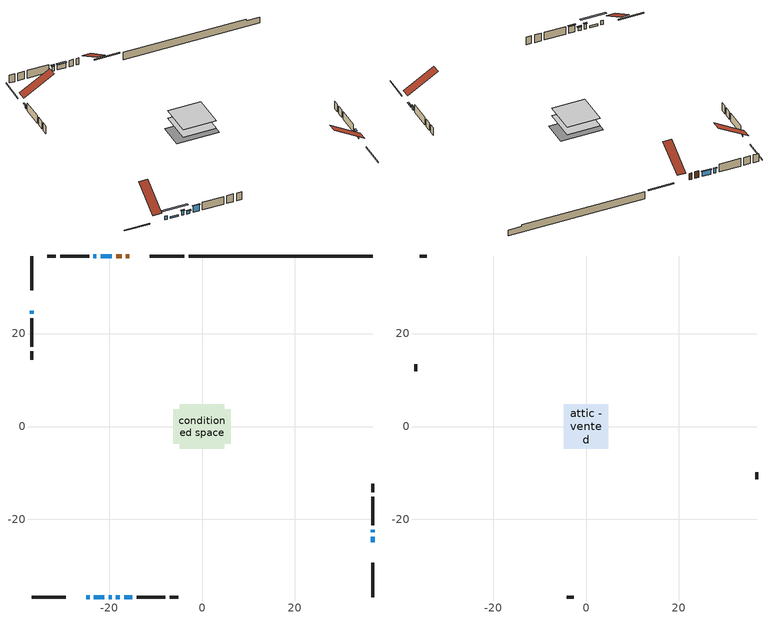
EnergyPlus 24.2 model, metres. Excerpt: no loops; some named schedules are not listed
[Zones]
conditioned space
 floor adiabatic (AdiabaticFloorConstruction): -4.75,-4.75 -4.75,4.75 4.75,4.75 4.75,-4.75 z0.79
 floor foundation (Slab1 construction): -6.19,-3.7 -6.19,3.7 6.19,3.7 6.19,-3.7 z-1.54
 wall outside (RimJoist1 construction): -3.81,36.68 -11.23,36.68 / -36.68,-36.68 -29.26,-36.68 / -36.68,36.68 -36.68,29.26 / 36.68,-36.68 36.68,-29.26 z0.79:1.09
 wall outside (AdiabaticWallConstruction 1): -15.64,36.68 -16.38,36.68 / -17.31,36.68 -18.45,36.68 z0.79:2.82
 wall outside (AdiabaticWallConstruction): -24.85,-36.68 -24.18,-36.68 z0.79:2.01; 36.68,-24.85 36.68,-23.72 / -23.25,-36.68 -21,-36.68 z0.79:1.37; 36.68,-22.79 36.68,-22.21 / -36.68,24.85 -36.68,24.27 z0.79:1.92; -19.38,36.68 -21.82,36.68 z0.79:2.31; -22.75,36.68 -23.36,36.68 / -20.07,-36.68 -19.46,-36.68 z0.79:2.32; -18.53,-36.68 -17.68,-36.68 z0.79:1.77; -16.75,-36.68 -15.01,-36.68 z0.79:2.85
 wall outside (Wall1 construction): -24.29,36.68 -30.48,36.68 / -14.08,-36.68 -7.88,-36.68 / -36.68,23.34 -36.68,17.14 / 36.68,-21.28 36.68,-15.09 z0.79:3.23
 wall outside (Wall2 construction): -31.41,36.68 -33.29,36.68 / -6.95,-36.68 -5.08,-36.68 / -36.68,16.21 -36.68,14.34 / 36.68,-14.16 36.68,-12.28 z0.79:3.23
 wall foundation (FoundationWall1 construction): -2.88,36.68,-1.54 -2.88,36.68,0.79 32.72,36.68,0.79 32.72,36.68,0.29 36.68,36.68,0.29 36.68,36.68,-1.54
 window (WindowConstruction 7): -24.85,-36.68 -24.18,-36.68 z0.79:2.01
 window (WindowConstruction 8): 36.68,-24.85 36.68,-23.72 z0.79:1.37
 window (WindowConstruction 9): -23.25,-36.68 -21,-36.68 z0.79:1.37
 window (WindowConstruction): 36.68,-22.79 36.68,-22.21 z0.79:1.92
 window (WindowConstruction 1): -19.38,36.68 -21.82,36.68 z0.79:2.31
 window (WindowConstruction 2): -22.75,36.68 -23.36,36.68 z0.79:2.31
 window (WindowConstruction 3): -36.68,24.85 -36.68,24.27 z0.79:1.92
 window (WindowConstruction 4): -20.07,-36.68 -19.46,-36.68 z0.79:2.31
 window (WindowConstruction 5): -18.53,-36.68 -17.68,-36.68 z0.79:1.77
 window (WindowConstruction 6): -16.75,-36.68 -15.01,-36.68 z0.79:2.85
 door (Door): -15.64,36.68 -16.38,36.68 z0.79:2.82
 door (Door 1): -17.31,36.68 -18.45,36.68 z0.79:2.82
 ceiling adiabatic (AdiabaticFloorConstruction): 4.75,-4.75 4.75,4.75 -4.75,4.75 -4.75,-4.75 z0.79
attic - vented
 floor to conditioned space (Floor1 construction Reversed): -4.75,-4.75 -4.75,4.75 4.75,4.75 4.75,-4.75 z3.23
 wall outside (Wall3 construction): -34.22,36.68 -35.75,36.68 / -4.15,-36.68 -2.62,-36.68 / -36.68,13.41 -36.68,11.88 / 36.68,-11.35 36.68,-9.82 z0.79:3.23
 roof outside (Roof1 construction): -14.71,36.68,3.23 -14.71,27.85,8.38 -12.16,27.85,8.38 -12.16,36.68,3.23; -25.78,-36.68,3.23 -25.78,-27.85,8.38 -28.33,-27.85,8.38 -28.33,-36.68,3.23; -36.68,25.78,3.23 -27.85,25.78,8.38 -27.85,28.33,8.38 -36.68,28.33,3.23; 36.68,-25.78,3.23 27.85,-25.78,8.38 27.85,-28.33,8.38 36.68,-28.33,3.23
shading: 36.68,-23.52 36.68,-25.05 37.09,-25.05 37.09,-23.52 z1.57; -18.38,-36.68 -25.87,-36.68 -25.87,-37.09 -18.38,-37.09 z3.99; 36.68,-22.01 36.68,-22.99 37.09,-22.99 37.09,-22.01 z2.12; -22.02,36.68 -19.18,36.68 -19.18,37.09 -22.02,37.09 z2.52; -23.56,36.68 -22.55,36.68 -22.55,37.09 -23.56,37.09 z2.52; -36.68,24.07 -36.68,25.05 -37.09,25.05 -37.09,24.07 z2.12; -19.26,-36.68 -20.27,-36.68 -20.27,-37.09 -19.26,-37.09 z2.52; -17.48,-36.68 -18.73,-36.68 -18.73,-37.09 -17.48,-37.09 z1.97; -14.81,-36.68 -16.95,-36.68 -16.95,-37.09 -14.81,-37.09 z3.05
[Building]
Building 1: Terrain=Suburbs
[Site:Location]
Mont Joli AP_QC: Latitude {deg}=48.61; Longitude {deg}=-68.21; Time Zone {hr}=-5; Elevation {m}=52; Keep Site Location Information=Yes
[Site:GroundTemperature:Shallow]
-0.843868, -3.04892, -3.2255, -2.1791, 2.02165, 6.20283, 9.82768, 12.1239, 12.319, 10.4514, 6.91898, 2.86606
[Site:WaterMainsTemperature]
Calculation Method=Schedule; Temperature Schedule=mains temperature schedule
[Material] Roughness=Rough; Thermal Absorptance=0.9
Name | Thickness {m} | Conductivity {W/m-K} | Density {kg/m3} | Specific Heat {J/kg-K} | Solar Absorptance | Visible Absorptance
asphalt or fiberglass shingles | 0.00635 | 0.162714 | 1121.4 | 1465.45 | 0.4 | 0.4
ceiling loosefill ins | 0.254 | 0.0480833 | 16.02 | 1046.75 | 0.7 | 0.7
ceiling stud and cavity | 0.1397 | 0.0866127 | 65.682 | 1177.47 | 0.7 | 0.7
concrete 4.0 in. | 0.1016 | 1.803125 | 2242.8 | 837.4 | 0.7 | 0.7
concrete 8.0 in. | 0.2032 | 1.803125 | 2242.8 | 837.4 | 0.7 | 0.7
door material | 0.04445 | 0.0451087 | 512.64 | 1214.23 | 0.7 | 0.7
exterior vertical ins | 0.0477883 | 0.029427 | 32.04 | 1214.23 | 0.7 | 0.7
floor covering | 0.0127 | 0.0433444 | 54.468 | 1339.84 | 0.6 | 0.6
floor rigid ins; wall rigid ins 1 | 0.512978 | 0.029427 | 32.04 | 1214.23 | 0.7 | 0.7
floor stud and cavity | 0.1397 | 1.75129 | 37.0049 | 1207.88 | 0.7 | 0.7
furniture material conditioned space 1 | 0.1524 | 0.115458 | 640.8 | 1214.23 | 0.6 | 0.6
gypsum board | 0.0127 | 0.160291 | 801 | 837.4 | 0.6 | 0.6
gypsum board 1 | 0.0127 | 0.160291 | 801 | 837.4 | 0.7 | 0.7
osb sheathing 0.5 in. | 0.0127 | 0.115458 | 512.64 | 1214.23 | 0.7 | 0.7
osb sheathing 0.75 in. | 0.01905 | 0.115458 | 512.64 | 1214.23 | 0.7 | 0.7
osb sheathing 2.0 in. | 0.0508 | 0.115458 | 512.64 | 1214.23 | 0.7 | 0.7
rim joist rigid ins; wall rigid ins | 0.051816 | 0.029427 | 32.04 | 1214.23 | 0.7 | 0.7
rim joist stud and cavity | 0.0508 | 0.0368652 | 125.044 | 1163.47 | 0.6 | 0.6
slab rigid ins | 0.0387967 | 0.029427 | 32.04 | 1214.23 | 0.7 | 0.7
wall stud and cavity | 0.1397 | 0.147197 | 139.0536 | 1170.24 | 0.7 | 0.7
wall stud and cavity 1 | 0.1397 | 0.171359 | 139.0536 | 1170.24 | 0.7 | 0.7
wall stud and cavity 2 | 0.0889 | 6.9971 | 50.32683 | 1063.81 | 0.6 | 0.6
wall stud and cavity 3 | 0.0889 | 0.380278 | 52.3479 | 1209.89 | 0.7 | 0.7
wall stud and cavity 4 | 0.0889 | 0.391764 | 83.0341 | 1211.67 | 0.7 | 0.7
wood siding | 0.0254 | 0.102417 | 544.68 | 1172.36 | 0.4 | 0.4
wood siding 1 | 0.00254 | 0.102417 | 544.68 | 1172.36 | 0.4 | 0.4
wood siding 2; wood siding 3; wood siding 4 | 0.0254 | 0.102417 | 544.68 | 1172.36 | 0.7 | 0.7
[WindowMaterial:SimpleGlazingSystem]
Name | U-Factor {W/m2-K} | Solar Heat Gain Coefficient
WindowMaterial | 1.90724 | 0.34
WindowMaterial 1 | 1.71248 | 0.41
WindowMaterial 2 | 1.86011 | 0.36
WindowMaterial 3 | 1.83456 | 0.37
WindowMaterial 4 | 2.99003 | 0.46
WindowMaterial 5 | 6.71083 | 0.75
WindowMaterial 6 | 3.308 | 0.61
[Construction]
AdiabaticFloorConstruction: floor stud and cavity, floor rigid ins, osb sheathing 0.75 in., floor covering
AdiabaticWallConstruction: wood siding 3, wall rigid ins 1, wall stud and cavity 3, gypsum board
AdiabaticWallConstruction 1: wood siding 4, wall rigid ins 1, wall stud and cavity 3, gypsum board
Door; Door 1: door material
Floor1 construction Reversed: gypsum board, ceiling stud and cavity, ceiling loosefill ins
FoundationWall1 construction: concrete 8.0 in., gypsum board 1
furniture construction conditioned space 1: furniture material conditioned space 1
PartitionWallConstruction: gypsum board, wall stud and cavity 4, gypsum board
RimJoist1 construction: wood siding 2, rim joist rigid ins, osb sheathing 2.0 in., rim joist stud and cavity
Roof1 construction: asphalt or fiberglass shingles
Slab1 construction: slab rigid ins, concrete 4.0 in.
Wall1 construction: wood siding, wall rigid ins, osb sheathing 0.5 in., wall stud and cavity, gypsum board
Wall2 construction: wood siding, wall rigid ins, osb sheathing 0.5 in., wall stud and cavity 1, gypsum board
Wall3 construction: wood siding 1, wall stud and cavity 2
WindowConstruction; WindowConstruction 3; WindowConstruction 8: WindowMaterial
WindowConstruction 1: WindowMaterial 1
WindowConstruction 2; WindowConstruction 4: WindowMaterial 2
WindowConstruction 5: WindowMaterial 3
WindowConstruction 6: WindowMaterial 4
WindowConstruction 7: WindowMaterial 5
WindowConstruction 9: WindowMaterial 6
[Zone] Multiplier=1; Part of Total Floor Area=Yes
Name | Volume {m3}
attic - vented | 72.0011
conditioned space | 455.6
[Space]
Name | Zone | Volume {m3}
attic - vented 1 | attic - vented | 72.0011
conditioned space 1 | conditioned space | 455.6
[ZoneInfiltration:EffectiveLeakageArea]
infil attic - vented 1: Zone or Space=attic - vented 1; Schedule=Always On Discrete; Effective Air Leakage Area {cm2}=3139.13; Stack Coefficient=0.000527712; Wind Coefficient=1.5521e-05
[ZoneMixing]
whole house fan mix: Zone or Space=attic - vented; Schedule=Always On Continuous; Design Flow Rate Calculation Method=Flow/Zone; Design Flow Rate {m3/s}=0; Source Zone or Space=conditioned space
[SurfaceProperty:ExposedFoundationPerimeter]
Slab1: Exposed Perimeter Calculation Method=TotalExposedPerimeter; Total Exposed Perimeter {m}=39.564
[InternalMass] Zone or ZoneList=conditioned space; Space or SpaceList=conditioned space 1
Name | Construction | Surface Area {m2}
furniture mass conditioned space 1 | furniture construction conditioned space 1 | 72.7238
partition wall mass | PartitionWallConstruction | 181.81
[Lights]
interior lighting: Zone or ZoneList or Space or SpaceList=conditioned space 1; Schedule=interior lighting schedule; Design Level Calculation Method=LightingLevel; Lighting Level {W}=343.2; Return Air Fraction=0; Fraction Radiant=0.6; Fraction Visible=0.2; Fraction Replaceable=1
[People]
occupants: Zone or ZoneList or Space or SpaceList=conditioned space 1; Number of People Schedule=occupants schedule; Number of People Calculation Method=People; Number of People=3; Fraction Radiant=0.314171; Sensible Heat Fraction=0.56303; Activity Level Schedule=occupants activity schedule; Carbon Dioxide Generation Rate {m3/s-W}=0; Enable ASHRAE 55 Comfort Warnings=No; Mean Radiant Temperature Calculation Type=EnclosureAveraged
[ElectricEquipment] Zone or ZoneList or Space or SpaceList=conditioned space 1; Design Level Calculation Method=EquipmentLevel
Name | Schedule | Design Level {W} | Fraction Latent | Fraction Radiant | Fraction Lost
clothes dryer | clothes dryer schedule | 140.772 | 0.015 | 0.081 | 0.85
clothes washer | clothes washer schedule | 32.1985 | 0.03 | 0.162 | 0.7
cooking range | cooking range schedule | 215.147 | 0.08 | 0.432 | 0.2
dishwasher | dishwasher schedule | 66.8632 | 0.3 | 0.18 | 0.4
fridge | fridge schedule | 72.9452 | 0 | 0.6 | 0
mech vent house fan | mech vent house fan schedule | 19.9167 | 0 | 0 | 0.5
mech vent house fan cfis | mech vent house fan cfis schedule | 0 | 0 | 0 | 0
mech vent range fan 0 | mech vent range fan 0 schedule | 57 | 0 | 0 | 1
mech vent range fan 1 | mech vent range fan 1 schedule | 57 | 0 | 0 | 1
misc plug loads | misc plug loads schedule | 494.7 | 0.045 | 0.513 | 0.1
whole house fan | Always On Discrete | 0 | 0 | 0 | 1
[OtherEquipment] Zone or ZoneList or Space or SpaceList=conditioned space 1; Design Level Calculation Method=EquipmentLevel
Name | Fuel Type | Schedule | Design Level {W} | Fraction Latent | Fraction Radiant | Fraction Lost
clothes dryer 1 | Electricity | clothes dryer schedule | 0 | 0.015 | 0.081 | 0.85
cooking range 1 | Electricity | cooking range schedule | 0 | 0.08 | 0.432 | 0.2
general water use latent | None | general water use schedule | 62.594 | 1 | 0 | 0
general water use sensible | None | general water use schedule | -61.6891 | 0 | 0.6 | 0
mech vent house fan latent load | None | Always On Discrete | 0 | 1 | 0 | 0
mech vent house fan sensible load | None | Always On Discrete | 0 | 0 | 0 | 0
water heater energy adjustment1 | Electricity | Always On Discrete | 0.01 | 0 | 0 | 1
[ZoneInfiltration:DesignFlowRate] Zone or ZoneList or Space or SpaceList=conditioned space 1; Schedule=Always On Discrete; Design Flow Rate Calculation Method=Flow/Zone; Design Flow Rate {m3/s}=0
infil flow; natural vent flow; whole house fan flow
[ZoneControl:Thermostat]
conditioned space Thermostat: Zone or ZoneList=conditioned space; Control Type Schedule=conditioned space Thermostat Schedule; Control 1=conditioned space temperature setpoint; Temperature Difference Between Cutout And Setpoint {deltaC}=0
[ZoneHVAC:Baseboard:Convective:Electric]
electric baseboard: Availability Schedule=Always On Discrete; Heating Design Capacity {W}=6408; Efficiency=1
[Zone equipment]
conditioned space: electric baseboard
[Foundation:Kiva]
Foundation Kiva 1: Initial Indoor Air Temperature {C}=18; Wall Height Above Grade {m}=0.790011; Wall Depth Below Slab {m}=0.2032; Custom Block Material Name 1=exterior vertical ins; Custom Block Depth 1 {m}=2.33001; Custom Block X Position 1 {m}=0.2159; Custom Block Z Position 1 {m}=0
[Foundation:Kiva:Settings]
Soil Conductivity {W/m-K}=0.849921; Soil Density {kg/m3}=1842.3; Soil Specific Heat {J/kg-K}=418.7; Ground Solar Absorptivity=0.9; Ground Thermal Absorptivity=0.9; Ground Surface Roughness {m}=0.03; Far-Field Width {m}=40; Deep-Ground Boundary Condition=ZeroFlux; Deep-Ground Depth {m}=40; Minimum Cell Dimension {m}=0.2; Maximum Cell Growth Coefficient=3; Simulation Timestep=Timestep
[Exterior:Lights]
exterior lighting: Schedule=exterior lighting schedule; Design Level {W}=75.6
[EnergyManagementSystem:GlobalVariable]
infil_program_Qfan
infil_program_Qinf
natural_vent_program_Qnv
natural_vent_program_Qwhf
[EnergyManagementSystem:Sensor]
Name | Output:Variable or Output:Meter Index Key | Output:Variable or Output:Meter
airflow_gain | infil flow | Infiltration Sensible Heat Gain Energy
airflow_gain_1 | natural vent flow | Infiltration Sensible Heat Gain Energy
airflow_gain_2 | whole house fan flow | Infiltration Sensible Heat Gain Energy
airflow_loss | infil flow | Infiltration Sensible Heat Loss Energy
airflow_loss_1 | natural vent flow | Infiltration Sensible Heat Loss Energy
airflow_loss_2 | whole house fan flow | Infiltration Sensible Heat Loss Energy
clg_load_cond |  | Cooling:EnergyTransfer:Zone:CONDITIONED SPACE
clg_sp_s; clg_sp_s_1 | cooling setpoint | Schedule Value
clothes_dryer_exhaust_0_sch_s | clothes dryer exhaust 0 schedule | Schedule Value
conditioned_space_clg_unmet_s | conditioned space | Zone Cooling Setpoint Not Met Time
conditioned_space_htg_unmet_s | conditioned space | Zone Heating Setpoint Not Met Time
cool_season | cooling season schedule | Schedule Value
fridge_tin_s | conditioned space | Zone Mean Air Temperature
htg_load_cond |  | Heating:EnergyTransfer:Zone:CONDITIONED SPACE
htg_sp_s; htg_sp_s_1 | heating setpoint | Schedule Value
ig_ee_conv | clothes dryer | Electric Equipment Convective Heating Energy
ig_ee_conv_2 | cooking range | Electric Equipment Convective Heating Energy
ig_ee_conv_4 | fridge | Electric Equipment Convective Heating Energy
ig_ee_conv_5 | misc plug loads | Electric Equipment Convective Heating Energy
ig_ee_conv_6 | whole house fan | Electric Equipment Convective Heating Energy
ig_ee_rad | clothes dryer | Electric Equipment Radiant Heating Energy
ig_ee_rad_2 | cooking range | Electric Equipment Radiant Heating Energy
ig_ee_rad_4 | fridge | Electric Equipment Radiant Heating Energy
ig_ee_rad_5 | misc plug loads | Electric Equipment Radiant Heating Energy
ig_ee_rad_6 | whole house fan | Electric Equipment Radiant Heating Energy
ig_lgt_conv | interior lighting | Lights Convective Heating Energy
ig_lgt_rad | interior lighting | Lights Radiant Heating Energy
ig_lgt_vis | interior lighting | Lights Visible Radiation Heating Energy
ig_oe_conv | clothes dryer 1 | Other Equipment Convective Heating Energy
ig_oe_conv_1 | cooking range 1 | Other Equipment Convective Heating Energy
ig_oe_conv_2 | general water use latent | Other Equipment Convective Heating Energy
ig_oe_conv_3 | general water use sensible | Other Equipment Convective Heating Energy
ig_oe_conv_4 | water heater energy adjustment1 | Other Equipment Convective Heating Energy
ig_oe_rad | clothes dryer 1 | Other Equipment Radiant Heating Energy
ig_oe_rad_1 | cooking range 1 | Other Equipment Radiant Heating Energy
ig_oe_rad_2 | general water use latent | Other Equipment Radiant Heating Energy
ig_oe_rad_3 | general water use sensible | Other Equipment Radiant Heating Energy
ig_oe_rad_4 | water heater energy adjustment1 | Other Equipment Radiant Heating Energy
ig_ppl_conv | occupants | People Convective Heating Energy
ig_ppl_rad | occupants | People Radiant Heating Energy
im_conv | furniture mass conditioned space 1 | Surface Inside Face Convection Heat Gain Energy
im_conv_1 | partition wall mass | Surface Inside Face Convection Heat Gain Energy
im_ig | furniture mass conditioned space 1 | Surface Inside Face Internal Gains Radiation Heat Gain Energy
im_ig_1 | partition wall mass | Surface Inside Face Internal Gains Radiation Heat Gain Energy
im_lgt | furniture mass conditioned space 1 | Surface Inside Face Lights Radiation Heat Gain Energy
im_lgt_1 | partition wall mass | Surface Inside Face Lights Radiation Heat Gain Energy
im_sol | furniture mass conditioned space 1 | Surface Inside Face Solar Radiation Heat Gain Energy
im_sol_1 | partition wall mass | Surface Inside Face Solar Radiation Heat Gain Energy
im_surf | furniture mass conditioned space 1 | Surface Inside Face Net Surface Thermal Radiation Heat Gain Energy
im_surf_1 | partition wall mass | Surface Inside Face Net Surface Thermal Radiation Heat Gain Energy
mech_vent_range_fan_0_sch_s | mech vent range fan 0 schedule | Schedule Value
mech_vent_range_fan_1_sch_s | mech vent range fan 1 schedule | Schedule Value
mv_conv | mech vent house fan | Electric Equipment Convective Heating Energy
mv_conv_1 | mech vent house fan cfis | Electric Equipment Convective Heating Energy
mv_conv_2 | mech vent range fan 0 | Electric Equipment Convective Heating Energy
mv_conv_3 | mech vent range fan 1 | Electric Equipment Convective Heating Energy
mv_conv_4 | mech vent house fan latent load | Other Equipment Convective Heating Energy
mv_conv_5 | mech vent house fan sensible load | Other Equipment Convective Heating Energy
mv_rad | mech vent house fan | Electric Equipment Radiant Heating Energy
mv_rad_1 | mech vent house fan cfis | Electric Equipment Radiant Heating Energy
mv_rad_2 | mech vent range fan 0 | Electric Equipment Radiant Heating Energy
mv_rad_3 | mech vent range fan 1 | Electric Equipment Radiant Heating Energy
mv_rad_4 | mech vent house fan latent load | Other Equipment Radiant Heating Energy
mv_rad_5 | mech vent house fan sensible load | Other Equipment Radiant Heating Energy
natural_vent_s | natural vent schedule | Schedule Value
out_pb_s |  | Site Outdoor Air Barometric Pressure
out_wt_s |  | Site Outdoor Air Humidity Ratio
site_vw_s |  | Site Wind Speed
ss_back_out | Window1 | Surface Window Shortwave from Zone Back Out Window Heat Transfer Rate
ss_back_out_1 | Window10 | Surface Window Shortwave from Zone Back Out Window Heat Transfer Rate
ss_back_out_2 | Window11 | Surface Window Shortwave from Zone Back Out Window Heat Transfer Rate
ss_back_out_3 | Window2 | Surface Window Shortwave from Zone Back Out Window Heat Transfer Rate
ss_back_out_4 | Window3 | Surface Window Shortwave from Zone Back Out Window Heat Transfer Rate
ss_back_out_5 | Window5 | Surface Window Shortwave from Zone Back Out Window Heat Transfer Rate
ss_back_out_6 | Window6 | Surface Window Shortwave from Zone Back Out Window Heat Transfer Rate
ss_back_out_7 | Window7 | Surface Window Shortwave from Zone Back Out Window Heat Transfer Rate
ss_back_out_8 | Window8 | Surface Window Shortwave from Zone Back Out Window Heat Transfer Rate
ss_back_out_9 | Window9 | Surface Window Shortwave from Zone Back Out Window Heat Transfer Rate
ss_conv | Door1 | Surface Inside Face Convection Heat Gain Energy
ss_conv_1 | Door2 | Surface Inside Face Convection Heat Gain Energy
ss_conv_10 | Window8 | Surface Inside Face Convection Heat Gain Energy
ss_conv_11 | Window9 | Surface Inside Face Convection Heat Gain Energy
ss_conv_2 | Window1 | Surface Inside Face Convection Heat Gain Energy
ss_conv_3 | Window10 | Surface Inside Face Convection Heat Gain Energy
ss_conv_4 | Window11 | Surface Inside Face Convection Heat Gain Energy
ss_conv_5 | Window2 | Surface Inside Face Convection Heat Gain Energy
ss_conv_6 | Window3 | Surface Inside Face Convection Heat Gain Energy
ss_conv_7 | Window5 | Surface Inside Face Convection Heat Gain Energy
ss_conv_8 | Window6 | Surface Inside Face Convection Heat Gain Energy
ss_conv_9 | Window7 | Surface Inside Face Convection Heat Gain Energy
ss_ig | Door1 | Surface Inside Face Internal Gains Radiation Heat Gain Energy
ss_ig_1 | Door2 | Surface Inside Face Internal Gains Radiation Heat Gain Energy
ss_ig_10 | Window8 | Surface Inside Face Internal Gains Radiation Heat Gain Energy
ss_ig_11 | Window9 | Surface Inside Face Internal Gains Radiation Heat Gain Energy
ss_ig_2 | Window1 | Surface Inside Face Internal Gains Radiation Heat Gain Energy
ss_ig_3 | Window10 | Surface Inside Face Internal Gains Radiation Heat Gain Energy
ss_ig_4 | Window11 | Surface Inside Face Internal Gains Radiation Heat Gain Energy
ss_ig_5 | Window2 | Surface Inside Face Internal Gains Radiation Heat Gain Energy
ss_ig_6 | Window3 | Surface Inside Face Internal Gains Radiation Heat Gain Energy
ss_ig_7 | Window5 | Surface Inside Face Internal Gains Radiation Heat Gain Energy
ss_ig_8 | Window6 | Surface Inside Face Internal Gains Radiation Heat Gain Energy
ss_ig_9 | Window7 | Surface Inside Face Internal Gains Radiation Heat Gain Energy
ss_lgt | Door1 | Surface Inside Face Lights Radiation Heat Gain Energy
ss_lgt_1 | Door2 | Surface Inside Face Lights Radiation Heat Gain Energy
ss_sol | Door1 | Surface Inside Face Solar Radiation Heat Gain Energy
ss_sol_1 | Door2 | Surface Inside Face Solar Radiation Heat Gain Energy
ss_surf | Door1 | Surface Inside Face Net Surface Thermal Radiation Heat Gain Energy
ss_surf_1 | Door2 | Surface Inside Face Net Surface Thermal Radiation Heat Gain Energy
ss_surf_10 | Window8 | Surface Inside Face Net Surface Thermal Radiation Heat Gain Energy
ss_surf_11 | Window9 | Surface Inside Face Net Surface Thermal Radiation Heat Gain Energy
ss_surf_2 | Window1 | Surface Inside Face Net Surface Thermal Radiation Heat Gain Energy
ss_surf_3 | Window10 | Surface Inside Face Net Surface Thermal Radiation Heat Gain Energy
ss_surf_4 | Window11 | Surface Inside Face Net Surface Thermal Radiation Heat Gain Energy
ss_surf_5 | Window2 | Surface Inside Face Net Surface Thermal Radiation Heat Gain Energy
ss_surf_6 | Window3 | Surface Inside Face Net Surface Thermal Radiation Heat Gain Energy
ss_surf_7 | Window5 | Surface Inside Face Net Surface Thermal Radiation Heat Gain Energy
ss_surf_8 | Window6 | Surface Inside Face Net Surface Thermal Radiation Heat Gain Energy
ss_surf_9 | Window7 | Surface Inside Face Net Surface Thermal Radiation Heat Gain Energy
ss_trans_in | Window1 | Surface Window Transmitted Solar Radiation Rate
ss_trans_in_1 | Window10 | Surface Window Transmitted Solar Radiation Rate
ss_trans_in_2 | Window11 | Surface Window Transmitted Solar Radiation Rate
ss_trans_in_3 | Window2 | Surface Window Transmitted Solar Radiation Rate
ss_trans_in_4 | Window3 | Surface Window Transmitted Solar Radiation Rate
ss_trans_in_5 | Window5 | Surface Window Transmitted Solar Radiation Rate
ss_trans_in_6 | Window6 | Surface Window Transmitted Solar Radiation Rate
ss_trans_in_7 | Window7 | Surface Window Transmitted Solar Radiation Rate
ss_trans_in_8 | Window8 | Surface Window Transmitted Solar Radiation Rate
ss_trans_in_9 | Window9 | Surface Window Transmitted Solar Radiation Rate
ss_trans_out | Window1 | Surface Inside Face Initial Transmitted Diffuse Transmitted Out Window Solar Radiation Rate
ss_trans_out_1 | Window10 | Surface Inside Face Initial Transmitted Diffuse Transmitted Out Window Solar Radiation Rate
ss_trans_out_2 | Window11 | Surface Inside Face Initial Transmitted Diffuse Transmitted Out Window Solar Radiation Rate
ss_trans_out_3 | Window2 | Surface Inside Face Initial Transmitted Diffuse Transmitted Out Window Solar Radiation Rate
ss_trans_out_4 | Window3 | Surface Inside Face Initial Transmitted Diffuse Transmitted Out Window Solar Radiation Rate
ss_trans_out_5 | Window5 | Surface Inside Face Initial Transmitted Diffuse Transmitted Out Window Solar Radiation Rate
ss_trans_out_6 | Window6 | Surface Inside Face Initial Transmitted Diffuse Transmitted Out Window Solar Radiation Rate
ss_trans_out_7 | Window7 | Surface Inside Face Initial Transmitted Diffuse Transmitted Out Window Solar Radiation Rate
ss_trans_out_8 | Window8 | Surface Inside Face Initial Transmitted Diffuse Transmitted Out Window Solar Radiation Rate
ss_trans_out_9 | Window9 | Surface Inside Face Initial Transmitted Diffuse Transmitted Out Window Solar Radiation Rate
s_conv | Floor1 | Surface Inside Face Convection Heat Gain Energy
s_conv_1 | FoundationWall1 | Surface Inside Face Convection Heat Gain Energy
s_conv_10 | Wall1:180 | Surface Inside Face Convection Heat Gain Energy
s_conv_11 | Wall1:270 | Surface Inside Face Convection Heat Gain Energy
s_conv_12 | Wall1:90 | Surface Inside Face Convection Heat Gain Energy
s_conv_13 | Wall2:0 | Surface Inside Face Convection Heat Gain Energy
s_conv_14 | Wall2:180 | Surface Inside Face Convection Heat Gain Energy
s_conv_15 | Wall2:270 | Surface Inside Face Convection Heat Gain Energy
s_conv_16 | Wall2:90 | Surface Inside Face Convection Heat Gain Energy
s_conv_2 | inferred conditioned ceiling | Surface Inside Face Convection Heat Gain Energy
s_conv_3 | inferred conditioned floor | Surface Inside Face Convection Heat Gain Energy
s_conv_4 | RimJoist1:0 | Surface Inside Face Convection Heat Gain Energy
